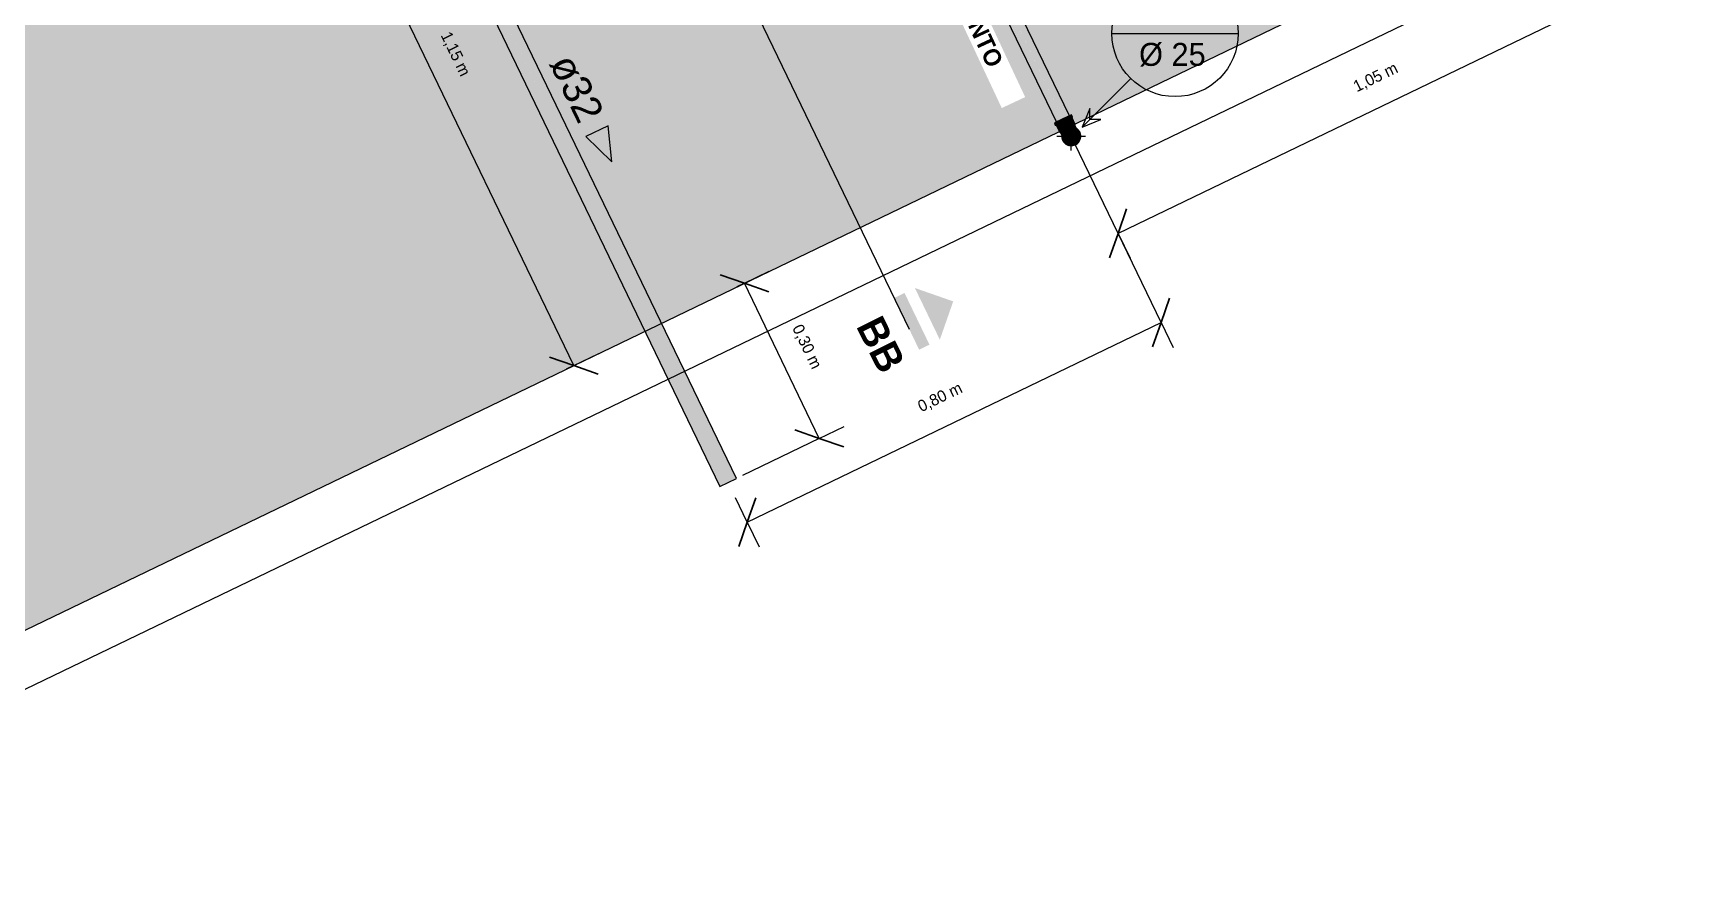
# Model space of a CAD drawing. Header units: metres. Extents: x -24.8 to 3.4, y -2.1 to 25.8.
# Drawn here: x -14.531 to -11.648, y 21.494 to 22.955 of the extents above; entities that cross this region are included whole.
import ezdxf

# ---------------------------------------------------------------- set-up
doc = ezdxf.new("R2010")
doc.units = ezdxf.units.M
for name, color, linetype, lineweight in [('A-ANNO-DIMS', 7, 'Continuous', 5), ('A-ANNO-DIMS-20', 7, 'Continuous', 5), ('A-ANNO-NOTE', 7, 'Continuous', 5), ('G-ANNO-SYMB', 7, 'Continuous', 5), ('G-ANNO-TEXT', 7, 'Continuous', 5), ('P-PIPE', 7, 'Continuous', 5), ('P-PIPE-CNTR', 7, 'Continuous', 5), ('P-PIPE-IDEN', 7, 'Continuous', 5)]:
    doc.layers.add(name, color=color, linetype=linetype, lineweight=lineweight)
doc.layers.add('A-FLOR', color=7, linetype='Continuous', lineweight=9, true_color=0x007f00)
doc.styles.add('Arial', font='arial.ttf', dxfattribs={"height": 0.05})
doc.styles.add('Century Gothic_1', font='GOTHIC.TTF', dxfattribs={"height": 0.02})
doc.styles.add('Century Gothic_5', font='GOTHIC.TTF', dxfattribs={"height": 0.04})
doc.styles.add('Century Gothic_B', font='GOTHICB.TTF', dxfattribs={"height": 0.03})
doc.styles.add('Century Gothic_B_3', font='GOTHICB.TTF', dxfattribs={"height": 0.05})
doc.dimstyles.new('Setores_1_mm', dxfattribs={"dimscale": 0.3048, "dimtxt": 0.020883, "dimasz": 0.208333, "dimexe": 0.15748, "dimexo": 0.098425, "dimgap": 0.114829, "dimtad": 1, "dimrnd": 0.01, "dimzin": 0, "dimdsep": 46, "dimtxsty": 'Century Gothic_1', "dimblk1": 'OBLIQUE', "dimblk2": 'OBLIQUE', "dimsah": 1, "dimcen": 0.09, "dimazin": 0, "dimtfac": 1, "dimtdec": 4, "dimtix": 1, "dimtmove": 0, "dimatfit": 3, "dimfxl": 1, "dimtvp": 1, "dimtolj": 1, "dimtzin": 0, "dimarcsym": 2})

# ---------------------------------------------------------------- blocks, each defined once
blk = doc.blocks.new('Joelho 45_90 - Agua Fria_Soldavel - MEP - Tigre - Standard-3523191-NÍVEL CAIXA D_ÁGUA')
at = {"layer": 'P-PIPE', "true_color": 0xe06060}
for points in [[(25.9388, 22.7946), (25.9535, 22.8016), (25.9517, 22.8052), (25.9369, 22.7981), (25.9386, 22.795)], [(25.9535, 22.8016), (25.9681, 22.8087), (25.9666, 22.8124), (25.9517, 22.8052), (25.9526, 22.8034)], [(25.9541, 22.8004), (25.9676, 22.8071), (25.9681, 22.8087), (25.9535, 22.8016)], [(25.9596, 22.7889), (25.9732, 22.7955), (25.9675, 22.8068), (25.9541, 22.8004), (25.9593, 22.7896)], [(25.9407, 22.7939), (25.9541, 22.8004), (25.9535, 22.8016), (25.9389, 22.7945), (25.9406, 22.7939)], [(25.946, 22.7824), (25.9596, 22.7889), (25.9541, 22.8004), (25.9407, 22.7939), (25.9459, 22.7826)], [(25.9474, 22.7818), (25.9601, 22.7879), (25.9594, 22.7888), (25.946, 22.7824), (25.9469, 22.782)], [(25.9652, 22.761), (25.9697, 22.7615), (25.9724, 22.7624), (25.9601, 22.7879), (25.9474, 22.7818), (25.9547, 22.7673), (25.956, 22.7656), (25.9588, 22.7632), (25.962, 22.7617), (25.9643, 22.7613)], [(25.9679, 22.7586), (25.9734, 22.7603), (25.9728, 22.7614), (25.9678, 22.76), (25.9621, 22.7606), (25.9608, 22.761), (25.9573, 22.763), (25.954, 22.7662), (25.9516, 22.7716), (25.9514, 22.7728), (25.9511, 22.7744), (25.9498, 22.7763), (25.9504, 22.7706), (25.9531, 22.7652), (25.957, 22.7614), (25.9622, 22.7591), (25.9678, 22.7586)], [(25.9601, 22.7879), (25.9728, 22.7942), (25.9732, 22.7955), (25.9596, 22.7888), (25.9597, 22.7886)], [(25.9724, 22.7624), (25.9759, 22.765), (25.9782, 22.7677), (25.9797, 22.7711), (25.9802, 22.7747), (25.9798, 22.7785), (25.9773, 22.7845), (25.9748, 22.7898), (25.9727, 22.794), (25.9601, 22.7879), (25.9722, 22.7628)], [(25.9728, 22.7614), (25.9761, 22.7636), (25.9791, 22.7673), (25.9806, 22.7701), (25.9813, 22.7741), (25.9811, 22.7779), (25.9797, 22.7819), (25.9774, 22.7852), (25.9766, 22.7856), (25.9777, 22.7837), (25.9792, 22.7803), (25.9801, 22.7774), (25.9803, 22.7739), (25.9792, 22.7697), (25.9773, 22.7665), (25.9751, 22.7642), (25.9724, 22.7624), (25.9727, 22.7618)], [(25.9735, 22.7602), (25.9784, 22.7639), (25.9813, 22.7683), (25.9827, 22.774), (25.9822, 22.7795), (25.9795, 22.7849), (25.9752, 22.7889), (25.9769, 22.7856), (25.9785, 22.7839), (25.9809, 22.7786), (25.9811, 22.7777), (25.9813, 22.7738), (25.9801, 22.7688), (25.9766, 22.7641), (25.9754, 22.7632), (25.9728, 22.7614), (25.9734, 22.7603)], [(25.9652, 22.76), (25.9691, 22.7602), (25.9728, 22.7614), (25.9722, 22.7623), (25.9685, 22.7612), (25.9645, 22.7612), (25.9612, 22.762), (25.9577, 22.764), (25.9551, 22.7667), (25.9531, 22.77), (25.9514, 22.7732), (25.9516, 22.7716), (25.9527, 22.7684), (25.9551, 22.7649), (25.9584, 22.7623), (25.9622, 22.7606), (25.9643, 22.7602)]]:
    blk.add_hatch(color=13, dxfattribs=at).paths.add_polyline_path(points)
at = {"layer": 'P-PIPE'}
for p, q in [((25.9517, 22.8052), (25.9369, 22.7981)), ((25.9666, 22.8124), (25.9517, 22.8052)), ((25.9683, 22.8088), (25.9535, 22.8016)), ((25.9677, 22.8069), (25.9541, 22.8004)), ((25.9683, 22.8088), (25.9666, 22.8124)), ((25.9677, 22.8069), (25.9683, 22.8088)), ((25.9732, 22.7955), (25.9677, 22.8069)), ((25.9369, 22.7981), (25.9386, 22.7944)), ((25.9535, 22.8016), (25.9386, 22.7944)), ((25.9386, 22.7944), (25.9405, 22.7938)), ((25.9541, 22.8004), (25.9405, 22.7938)), ((25.9405, 22.7938), (25.946, 22.7824)), ((25.9596, 22.7889), (25.946, 22.7824)), ((25.946, 22.7824), (25.9596, 22.7889)), ((25.946, 22.7824), (25.9474, 22.7818)), ((25.9474, 22.7818), (25.9601, 22.7879)), ((25.9601, 22.7879), (25.9474, 22.7818)), ((25.9732, 22.7955), (25.9596, 22.7889)), ((25.9596, 22.7889), (25.9732, 22.7955)), ((25.9601, 22.7879), (25.9727, 22.794)), ((25.9727, 22.794), (25.9601, 22.7879)), ((25.9727, 22.794), (25.9732, 22.7955))]:
    blk.add_line(p, q, dxfattribs=at)
at = {"layer": 'P-PIPE', "flags": 128}
for points in [[(25.9474, 22.7818), (25.9505, 22.7754), (25.9528, 22.7706), (25.9536, 22.7689)], [(25.9789, 22.7811), (25.9781, 22.7829), (25.9758, 22.7876), (25.9727, 22.794)]]:
    blk.add_lwpolyline(points, dxfattribs=at)
at = {"layer": 'P-PIPE'}
for radius, start, end in [(0.0165, 174.3631, 295.7481), (0.0165, 174.2932, 193.7753), (0.0151, 184.0092, 295.7481), (0.0151, 184.0092, 295.7481), (0.0151, 295.7481, 47.5055), (0.0151, 295.7481, 47.5055), (0.0165, 295.7481, 57.2891), (0.0165, 38.5558, 57.3619), (0.0151, 32.3933, 37.768), (0.014, 340.7481, 10.7481), (0.014, 340.7481, 10.7481), (0.0165, 19.0528, 32.4307), (0.0151, 13.7231, 19.1014), (0.0165, 337.7179, 13.7661), (0.0165, 199.0656, 212.4434), (0.0151, 193.7283, 199.103), (0.0165, 217.7302, 253.7784), (0.0151, 212.3949, 217.7732), (0.014, 220.7481, 250.7481), (0.014, 220.7481, 250.7481), (0.0151, 253.7266, 259.1024), (0.0165, 259.0698, 272.4477), (0.014, 265.7481, 295.7481), (0.014, 265.7481, 295.7481), (0.0151, 272.3944, 277.7714), (0.0165, 277.7344, 295.7481), (0.014, 295.7481, 325.7481), (0.014, 295.7481, 325.7481), (0.0165, 295.7481, 312.9877), (0.0151, 313.7248, 319.1019), (0.0165, 319.0486, 332.4265), (0.0151, 332.3938, 337.7697)]:
    blk.add_arc((25.9663, 22.775), radius, start, end, dxfattribs=at)
blk = doc.blocks.new('Corte - Padrão-73413-NÍVEL CAIXA D_ÁGUA')
at = {"layer": 'G-ANNO-SYMB'}
for points in [[(0.0005, 0.0045), (0.003, 0.002), (-0.002, 0.002)], [(-0.002, 0.001), (0.003, 0.001), (0.003, 0), (-0.002, 0)]]:
    blk.add_hatch(color=256, dxfattribs=at).paths.add_polyline_path(points)
blk = doc.blocks.new('Marcador de Tubulação Circular Century 2 - Desce-874579-NÍVEL CAIXA D_ÁGUA')
at = {"layer": 'A-ANNO-NOTE'}
for p, q in [((0.01146, 0.00683), (0.00722, 0.00259)), ((-0.00221, -0.00127), (0.00879, -0.00127)), ((-0.00479, -0.00942), (-0.00056, -0.00519)), ((-0.00413, -0.0078), (-0.00479, -0.00942)), ((-0.00413, -0.00876), (-0.00413, -0.0078)), ((-0.00479, -0.00942), (-0.00316, -0.00876)), ((-0.00316, -0.00876), (-0.00413, -0.00876))]:
    blk.add_line(p, q, dxfattribs=at)
blk.add_circle((0.00329, -0.00127), 0.0055, dxfattribs=at)
blk = doc.blocks.new('DIMBLOCK18-NÍVEL CAIXA D_ÁGUA')
at = {"layer": 'A-ANNO-DIMS-20', "lineweight": 25}
for p, q in [((-13.292, 22.519), (-13.3344, 22.5338)), ((-13.292, 22.519), (-13.2496, 22.5042)), ((-13.1617, 22.2488), (-13.2041, 22.2636)), ((-13.1617, 22.2488), (-13.1193, 22.234))]:
    blk.add_line(p, q, dxfattribs=at)
at = {"layer": 'A-ANNO-DIMS-20'}
for p, q in [((-13.292, 22.519), (-13.3054, 22.5125)), ((-13.292, 22.519), (-13.2488, 22.5398)), ((-13.1617, 22.2488), (-13.292, 22.519)), ((-13.1617, 22.2488), (-13.1184, 22.2696)), ((-13.1617, 22.2488), (-13.2955, 22.1842))]:
    blk.add_line(p, q, dxfattribs=at)
at = {"layer": 'A-ANNO-DIMS-20', "color": 0, "insert": (-13.1914, 22.4499), "char_height": 0.02, "width": 0.105809, "attachment_point": 1, "rotation": 295.7481, "line_spacing_factor": 0.984502, "style": 'Century Gothic_1'}
blk.add_mtext('0,30 m', dxfattribs=at)
blk = doc.blocks.new('_Oblique')
at = {"color": 0, "linetype": 'ByBlock', "lineweight": -2}
blk.add_line((-0.5, -0.5), (0.5, 0.5), dxfattribs=at)
blk = doc.blocks.new('DIMBLOCK20-NÍVEL CAIXA D_ÁGUA')
at = {"layer": 'A-ANNO-DIMS-20'}
for p, q in [((-14.0886, 23.4116), (-13.8858, 23.5094)), ((-14.0886, 23.4116), (-14.1318, 23.3907)), ((-13.589, 22.3757), (-14.0886, 23.4116)), ((-13.589, 22.3757), (-13.6024, 22.3693)), ((-13.589, 22.3757), (-13.5458, 22.3966))]:
    blk.add_line(p, q, dxfattribs=at)
at = {"layer": 'A-ANNO-DIMS-20', "lineweight": 25}
for p, q in [((-14.0886, 23.4116), (-14.131, 23.4264)), ((-14.0886, 23.4116), (-14.0462, 23.3968)), ((-13.589, 22.3757), (-13.6314, 22.3905)), ((-13.589, 22.3757), (-13.5466, 22.3609))]:
    blk.add_line(p, q, dxfattribs=at)
at = {"layer": 'A-ANNO-DIMS-20', "color": 0, "insert": (-13.8033, 22.9597), "char_height": 0.02, "width": 0.105809, "attachment_point": 1, "rotation": 295.7481, "line_spacing_factor": 0.984502, "style": 'Century Gothic_1'}
blk.add_mtext('1,15 m', dxfattribs=at)
blk = doc.blocks.new('DIMBLOCK21-NÍVEL CAIXA D_ÁGUA')
at = {"layer": 'A-ANNO-DIMS-20'}
for p, q in [((-11.6958, 23.0621), (-11.7715, 23.219)), ((-11.6958, 23.0621), (-12.6416, 22.6059)), ((-11.6958, 23.0621), (-11.675, 23.0188)), ((-12.6416, 22.6059), (-12.7168, 22.7619)), ((-12.6416, 22.6059), (-12.6207, 22.5627))]:
    blk.add_line(p, q, dxfattribs=at)
at = {"layer": 'A-ANNO-DIMS-20', "lineweight": 25}
for p, q in [((-11.6958, 23.0621), (-11.681, 23.1045)), ((-11.6958, 23.0621), (-11.7106, 23.0197)), ((-12.6416, 22.6059), (-12.6267, 22.6483)), ((-12.6416, 22.6059), (-12.6564, 22.5635))]:
    blk.add_line(p, q, dxfattribs=at)
at = {"layer": 'A-ANNO-DIMS-20', "color": 0, "insert": (-12.2347, 22.8695), "char_height": 0.02, "width": 0.105809, "attachment_point": 1, "rotation": 25.7481, "line_spacing_factor": 0.984502, "style": 'Century Gothic_1'}
blk.add_mtext('1,05 m', dxfattribs=at)
blk = doc.blocks.new('Anotacao_Tuboseta - Fluxo 1-2612753-NÍVEL CAIXA D_ÁGUA')
at = {"layer": 'P-PIPE-IDEN'}
blk.add_hatch(color=256, dxfattribs=at).paths.add_polyline_path([(0, -0.00108), (0, 0.00108), (0.00297, 0)])
for p, q in [((0.00297, 0), (0, 0.00108)), ((0, 0.00108), (0, -0.00108)), ((0, -0.00108), (0.00297, 0))]:
    blk.add_line(p, q, dxfattribs=at)
blk = doc.blocks.new('DIMBLOCK26-NÍVEL CAIXA D_ÁGUA')
at = {"layer": 'A-ANNO-DIMS-20'}
for p, q in [((-12.5666, 22.4505), (-12.7168, 22.7619)), ((-13.2872, 22.103), (-12.5666, 22.4505)), ((-12.5666, 22.4505), (-12.5457, 22.4073)), ((-13.2872, 22.103), (-13.3075, 22.1451)), ((-13.2872, 22.103), (-13.2663, 22.0598))]:
    blk.add_line(p, q, dxfattribs=at)
at = {"layer": 'A-ANNO-DIMS-20', "lineweight": 25}
for p, q in [((-12.5666, 22.4505), (-12.5518, 22.4929)), ((-12.5666, 22.4505), (-12.5814, 22.4081)), ((-13.2872, 22.103), (-13.2724, 22.1454)), ((-13.2872, 22.103), (-13.302, 22.0606))]:
    blk.add_line(p, q, dxfattribs=at)
at = {"layer": 'A-ANNO-DIMS-20', "color": 0, "insert": (-12.9929, 22.3122), "char_height": 0.02, "width": 0.105809, "attachment_point": 1, "rotation": 25.7481, "line_spacing_factor": 0.984502, "style": 'Century Gothic_1'}
blk.add_mtext('0,80 m', dxfattribs=at)

msp = doc.modelspace()

# ---------------------------------------------------------------- hatches: boundary and pattern name
at = {"layer": 'A-FLOR', "true_color": 0x464646}
h = msp.add_hatch(color=49, dxfattribs=at)
h.paths.add_polyline_path([(-13.9488, 23.4996), (-13.9478, 23.4994), (-13.9474, 23.4996)])
h.paths.add_polyline_path([(-12.4325, 24.1593), (-12.4325, 24.1593), (-12.4328, 24.1599)])
h.paths.add_polyline_path([(-14.892, 21.7473), (-13.4653, 22.4354), (-13.9473, 23.4349), (-13.9523, 23.4326), (-13.9546, 23.4381), (-13.9535, 23.4414), (-13.959, 23.4527), (-13.9589, 23.4542), (-13.9617, 23.46), (-13.963, 23.4609), (-13.967, 23.4646), (-13.9698, 23.4689), (-13.9716, 23.4748), (-13.9717, 23.4804), (-13.9707, 23.4853), (-13.9681, 23.4904), (-13.9638, 23.4949), (-13.9594, 23.4977), (-13.954, 23.4993), (-13.9467, 23.5), (-13.9419, 23.5023), (-13.9408, 23.5039), (-13.9299, 23.5089), (-13.9287, 23.5122), (-13.9235, 23.5151), (-13.9211, 23.5101), (-13.9114, 23.5148), (-13.9138, 23.5197), (-13.9083, 23.522), (-13.9048, 23.521), (-13.8905, 23.528), (-13.8887, 23.5279), (-13.8877, 23.5284), (-13.887, 23.5295), (-13.8828, 23.534), (-13.8786, 23.5367), (-13.8727, 23.5385), (-13.8678, 23.5387), (-13.8668, 23.5385), (-13.8651, 23.5395), (-13.8646, 23.5406), (-13.85, 23.5474), (-13.8488, 23.5507), (-13.8424, 23.5542), (-13.84, 23.5492), (-13.7947, 23.571), (-13.8061, 23.5969), (-13.8209, 23.6386), (-13.8328, 23.6813), (-13.8419, 23.7273), (-13.8472, 23.7685), (-13.8497, 23.815), (-13.8491, 23.857), (-13.8452, 23.9013), (-13.8393, 23.9384), (-13.8974, 24.0589), (-13.777, 24.117), (-13.7584, 24.1499), (-13.7337, 24.1871), (-13.7055, 24.2233), (-13.6764, 24.2558), (-13.6434, 24.2875), (-13.6093, 24.3159), (-13.5759, 24.3402), (-13.538, 24.3637), (-13.4982, 24.3846), (-13.4587, 24.402), (-13.417, 24.4168), (-13.3725, 24.429), (-13.331, 24.4374), (-13.2871, 24.4431), (-13.2429, 24.4456), (-13.1986, 24.4449), (-13.1545, 24.4411), (-13.1168, 24.4354), (-12.9967, 24.4933), (-12.9386, 24.3728), (-12.9057, 24.3542), (-12.8688, 24.3298), (-12.8338, 24.3027), (-12.8007, 24.2732), (-12.7698, 24.2414), (-12.7414, 24.2076), (-12.7138, 24.1692), (-12.6921, 24.1342), (-12.6772, 24.1061), (-12.5899, 24.1482), (-12.5917, 24.1518), (-12.5862, 24.1539), (-12.5846, 24.1535), (-12.5703, 24.1605), (-12.5687, 24.1602), (-12.568, 24.1607), (-12.5676, 24.1612), (-12.5644, 24.1645), (-12.5635, 24.1652), (-12.5618, 24.1662), (-12.5614, 24.1664), (-12.5566, 24.1678), (-12.5519, 24.1683), (-12.5511, 24.1698), (-12.5367, 24.1767), (-12.5362, 24.1783), (-12.5327, 24.1803), (-12.5307, 24.1768), (-12.5061, 24.1887), (-12.5079, 24.1923), (-12.5041, 24.1938), (-12.5023, 24.1931), (-12.4888, 24.1997), (-12.4873, 24.1992), (-12.4652, 24.2101), (-12.4538, 24.2157), (-12.4534, 24.2163), (-12.45, 24.2197), (-12.4492, 24.2203), (-12.4475, 24.2213), (-12.4463, 24.2218), (-12.4423, 24.2229), (-12.4379, 24.223), (-12.4338, 24.2219), (-12.4332, 24.2217), (-12.4308, 24.2204), (-12.4305, 24.2201), (-12.4272, 24.217), (-12.4249, 24.2132), (-12.4237, 24.2089), (-12.4236, 24.208), (-12.4236, 24.2058), (-12.4235, 24.2048), (-12.4098, 24.1761), (-12.4074, 24.1713), (-12.4062, 24.1708), (-12.3995, 24.1572), (-12.3978, 24.1566), (-12.3959, 24.1531), (-12.3995, 24.1514), (-12.0888, 23.5072), (-12.0852, 23.5089), (-12.0836, 23.5052), (-12.0843, 23.5034), (-12.0778, 23.4899), (-12.0782, 23.4884), (-12.0674, 23.4664), (-12.0619, 23.4549), (-12.0612, 23.4544), (-12.0571, 23.4503), (-12.0548, 23.4452), (-12.0543, 23.4398), (-12.0557, 23.4343), (-12.0593, 23.4293), (-12.0642, 23.426), (-12.0693, 23.4247), (-12.075, 23.4251), (-12.0801, 23.4275), (-12.0843, 23.4317), (-12.0867, 23.437), (-12.0875, 23.4436), (-12.0926, 23.4541), (-12.1031, 23.4764), (-12.1045, 23.4769), (-12.1113, 23.4905), (-12.1129, 23.4911), (-12.1149, 23.4946), (-12.1113, 23.4963), (-12.422, 24.1406), (-12.4256, 24.1388), (-12.4271, 24.1426), (-12.4265, 24.1444), (-12.433, 24.1579), (-12.4325, 24.1593), (-12.4465, 24.1879), (-12.4729, 24.1754), (-12.4753, 24.1743), (-12.4759, 24.1729), (-12.4894, 24.1661), (-12.49, 24.1645), (-12.4935, 24.1625), (-12.4954, 24.1661), (-12.5201, 24.1542), (-12.5183, 24.1506), (-12.522, 24.1491), (-12.5239, 24.1497), (-12.5386, 24.1426), (-12.54, 24.1429), (-12.5405, 24.1426), (-12.541, 24.1419), (-12.5443, 24.1386), (-12.5452, 24.1379), (-12.5468, 24.1369), (-12.5479, 24.1364), (-12.552, 24.1353), (-12.5567, 24.1348), (-12.5575, 24.1333), (-12.5718, 24.1266), (-12.5725, 24.1247), (-12.5773, 24.1221), (-12.5793, 24.1256), (-12.6664, 24.0836), (-12.6536, 24.0545), (-12.6388, 24.0128), (-12.6269, 23.9702), (-12.6182, 23.9268), (-12.6125, 23.8829), (-12.61, 23.8387), (-12.6106, 23.7945), (-12.6145, 23.7504), (-12.6204, 23.713), (-12.5623, 23.5926), (-12.6827, 23.5345), (-12.7014, 23.5016), (-12.726, 23.4644), (-12.7542, 23.4281), (-12.7834, 23.3956), (-12.8141, 23.3658), (-12.8499, 23.3359), (-12.8838, 23.3113), (-12.9217, 23.2877), (-12.9495, 23.2731), (-12.7264, 22.8107), (-12.7228, 22.8124), (-12.7213, 22.8087), (-12.7218, 22.8066), (-12.7167, 22.7965), (-12.0547, 23.1157), (-12.1199, 23.2508), (-11.8497, 23.3812), (-12.9357, 25.6329), (-13.2059, 25.5026), (-13.2711, 25.6377), (-16.1084, 24.2693), (-16.0432, 24.1342), (-16.3134, 24.0039), (-15.2274, 21.7521), (-14.9572, 21.8824)])
h.paths.add_polyline_path([(-13.4364, 22.4493), (-12.7439, 22.7835), (-12.7489, 22.794), (-12.7506, 22.7946), (-12.7525, 22.7981), (-12.7489, 22.7998), (-12.972, 23.2623), (-13.001, 23.2495), (-13.0427, 23.2346), (-13.0875, 23.2224), (-13.1288, 23.214), (-13.1727, 23.2084), (-13.2183, 23.2059), (-13.2611, 23.2065), (-13.3052, 23.2103), (-13.3429, 23.2161), (-13.463, 23.1582), (-13.5211, 23.2786), (-13.554, 23.2972), (-13.5909, 23.3217), (-13.6274, 23.35), (-13.659, 23.3782), (-13.69, 23.4102), (-13.7194, 23.4454), (-13.7459, 23.4823), (-13.7691, 23.52), (-13.7808, 23.5422), (-13.8261, 23.5204), (-13.8237, 23.5154), (-13.8304, 23.5126), (-13.8338, 23.5137), (-13.8469, 23.5072), (-13.8483, 23.5066), (-13.8498, 23.5068), (-13.8512, 23.506), (-13.8522, 23.5046), (-13.856, 23.5006), (-13.8602, 23.4979), (-13.866, 23.4961), (-13.8716, 23.496), (-13.8721, 23.4961), (-13.8734, 23.4955), (-13.8741, 23.494), (-13.8887, 23.4872), (-13.8899, 23.4839), (-13.8952, 23.481), (-13.8975, 23.4859), (-13.9072, 23.4813), (-13.9048, 23.4763), (-13.9103, 23.474), (-13.9137, 23.4752), (-13.9249, 23.4696), (-13.9264, 23.4698), (-13.926, 23.4695), (-13.9247, 23.4686), (-13.9198, 23.4577), (-13.9165, 23.4565), (-13.9136, 23.4512), (-13.9185, 23.4488), (-13.4962, 22.5733)])
at = {"layer": 'P-PIPE', "true_color": 0x00ffff}
for points in [[(-13.3349, 22.1652), (-13.3205, 22.1722), (-13.933, 23.4419), (-13.9473, 23.4349), (-13.335, 22.1654)], [(-13.3205, 22.1722), (-13.3061, 22.1791), (-13.9185, 23.4488), (-13.9329, 23.4419), (-13.3243, 22.1799)], [(-12.7489, 22.7998), (-12.7377, 22.8052), (-12.9607, 23.2672), (-12.972, 23.2623), (-12.7491, 22.8002)], [(-12.7377, 22.8052), (-12.7264, 22.8107), (-12.9495, 23.2731), (-12.9605, 23.2673), (-12.74, 22.81)]]:
    msp.add_hatch(color=4, dxfattribs=at).paths.add_polyline_path(points)

# ---------------------------------------------------------------- linework, layer by layer
at = {"layer": 'A-FLOR', "color": 9, "true_color": 0xaad4aa}
msp.add_line((-14.892, 21.7473), (-12.0547, 23.1157), dxfattribs=at)
at = {"layer": 'G-ANNO-SYMB'}
for p, q in [((-14.3717, 25.2725), (-13.0053, 22.4393)), ((-15.2047, 21.4938), (-11.6478, 23.2093))]:
    msp.add_line(p, q, dxfattribs=at)
at = {"layer": 'P-PIPE'}
for p, q in [((-13.3061, 22.1791), (-13.9185, 23.4488)), ((-13.9473, 23.4349), (-13.3349, 22.1652)), ((-12.9875, 23.2944), (-12.7489, 22.7998)), ((-12.7264, 22.8107), (-12.9649, 23.3052)), ((-13.3349, 22.1652), (-13.3061, 22.1791))]:
    msp.add_line(p, q, dxfattribs=at)
at = {"layer": 'P-PIPE-CNTR'}
for p, q in [((-12.7481, 22.775), (-12.7386, 22.775)), ((-12.7081, 22.775), (-12.6981, 22.775)), ((-12.7231, 22.75), (-12.7231, 22.7601))]:
    msp.add_line(p, q, dxfattribs=at)

# ---------------------------------------------------------------- block references
at = {"layer": 'A-ANNO-NOTE', "xscale": 20, "yscale": 20, "zscale": 20}
msp.add_blockref('Marcador de Tubulação Circular Century 2 - Desce-874579-NÍVEL CAIXA D_ÁGUA', (-12.6082, 22.9794), dxfattribs=at)
at = {"layer": 'G-ANNO-SYMB', "extrusion": (0, 0, -1), "xscale": 19.99999999999999, "yscale": 19.99999999999999, "zscale": 19.99999999999999, "rotation": 64.25186729861656}
msp.add_blockref('Corte - Padrão-73413-NÍVEL CAIXA D_ÁGUA', (13.0053, 22.4393), dxfattribs=at)
at = {"layer": 'P-PIPE'}
msp.add_blockref('Joelho 45_90 - Agua Fria_Soldavel - MEP - Tigre - Standard-3523191-NÍVEL CAIXA D_ÁGUA', (-38.6894, 0), dxfattribs=at)
at = {"layer": 'P-PIPE-IDEN', "xscale": 20, "yscale": 20, "zscale": 20, "rotation": 295.7481327013842}
msp.add_blockref('Anotacao_Tuboseta - Fluxo 1-2612753-NÍVEL CAIXA D_ÁGUA', (-13.5488, 22.7838), dxfattribs=at)

# ---------------------------------------------------------------- texts
at = {"layer": 'A-ANNO-NOTE', "insert": (-12.605, 22.9376), "char_height": 0.04, "width": 0.155527, "attachment_point": 1, "style": 'Century Gothic_5'}
msp.add_mtext('Ø 25', dxfattribs=at)
at = {"layer": 'P-PIPE-IDEN', "insert": (-13.5873, 22.924), "char_height": 0.05, "width": 0.144304, "attachment_point": 1, "rotation": 295.7481, "style": 'Arial'}
msp.add_mtext('ø32', dxfattribs=at)

# ---------------------------------------------------------------- dimensions: what is measured, and where the dimension line sits
at = {"layer": 'A-ANNO-DIMS'}
for base, p1, p2, angle, override, picture, middle in [((-14.0886, 23.4116), (-13.6294, 22.3562), (-13.8588, 23.5224), 295.7481, {"dimpost": '<>', "dimfxl": 1.188503}, 'DIMBLOCK20-NÍVEL CAIXA D_ÁGUA', (-13.798, 22.9133)), ((-12.6416, 22.6059), (-11.7845, 23.246), (-12.7298, 22.7889), 25.7481, {"dimpost": '<>', "dimfxl": 1.05}, 'DIMBLOCK21-NÍVEL CAIXA D_ÁGUA', (-12.1884, 22.875)), ((-13.292, 22.519), (-13.3225, 22.1712), (-13.3324, 22.4995), 295.7481, {"dimpost": '<>', "dimfxl": 0.328429}, 'DIMBLOCK18-NÍVEL CAIXA D_ÁGUA', (-13.1859, 22.4036))]:
    dim = msp.add_linear_dim(base=base, p1=p1, p2=p2, angle=angle, dimstyle='Setores_1_mm', override=override, dxfattribs=at)
    dim.commit()
    dim.dimension.update_dxf_attribs({"geometry": picture, "text_midpoint": middle})

# ---------------------------------------------------------------- next in the draw order: texts
at = {"layer": 'G-ANNO-TEXT', "color": 1, "true_color": 0xff0000, "insert": (-12.9888, 23.2214), "char_height": 0.03, "width": 0.413671, "attachment_point": 1, "rotation": 295.1003, "style": 'Century Gothic_B', "bg_fill": 3, "box_fill_scale": 1.25, "bg_fill_color": 256, "bg_fill_true_color": 13158600, "bg_fill_transparency": 0}
msp.add_mtext('ABASTECIMENTO', dxfattribs=at)
at = {"layer": 'G-ANNO-TEXT', "color": 5, "true_color": 0x0000ff, "insert": (-13.0537, 22.4668), "char_height": 0.05, "width": 0.099409, "attachment_point": 1, "rotation": 296.6717, "style": 'Century Gothic_B_3', "bg_fill": 3, "box_fill_scale": 1.25, "bg_fill_color": 256, "bg_fill_true_color": 13158600, "bg_fill_transparency": 0}
msp.add_mtext('BB', dxfattribs=at)

# ---------------------------------------------------------------- next in the draw order: dimensions: what is measured, and where the dimension line sits
at = {"layer": 'A-ANNO-DIMS'}
dim = msp.add_linear_dim(base=(-12.5666, 22.4505), p1=(-13.3205, 22.1722), p2=(-12.7298, 22.7889), angle=25.7481, dimstyle='Setores_1_mm', override={"dimpost": '<>', "dimfxl": 0.854015}, dxfattribs=at)
dim.commit()
dim.dimension.update_dxf_attribs({"geometry": 'DIMBLOCK26-NÍVEL CAIXA D_ÁGUA', "text_midpoint": (-12.9467, 22.3178)})

doc.saveas('drawing.dxf')
